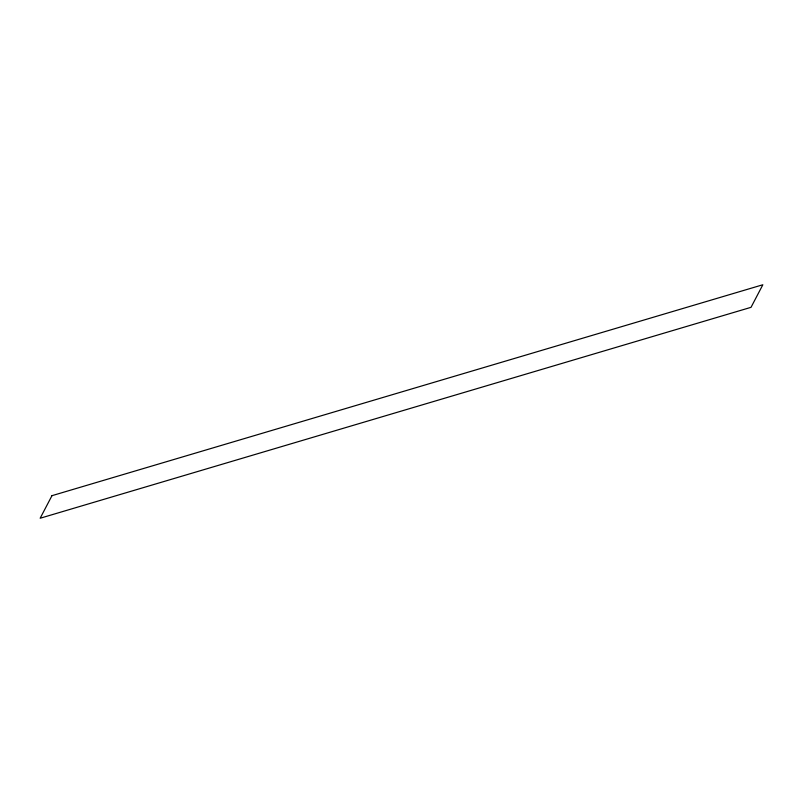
<?xml version="1.0" encoding="UTF-8"?>
<svg xmlns="http://www.w3.org/2000/svg" width="803" height="803" viewBox="0 0 803 803"><rect width="100%" height="100%" fill="white"/><g stroke="black" fill="none" stroke-linecap="round" stroke-linejoin="round"><path stroke-width="1.2" d="M51.974 495.672L40.15 518.246L751.026 307.328L762.85 284.754L51.974 495.672"/></g></svg>
